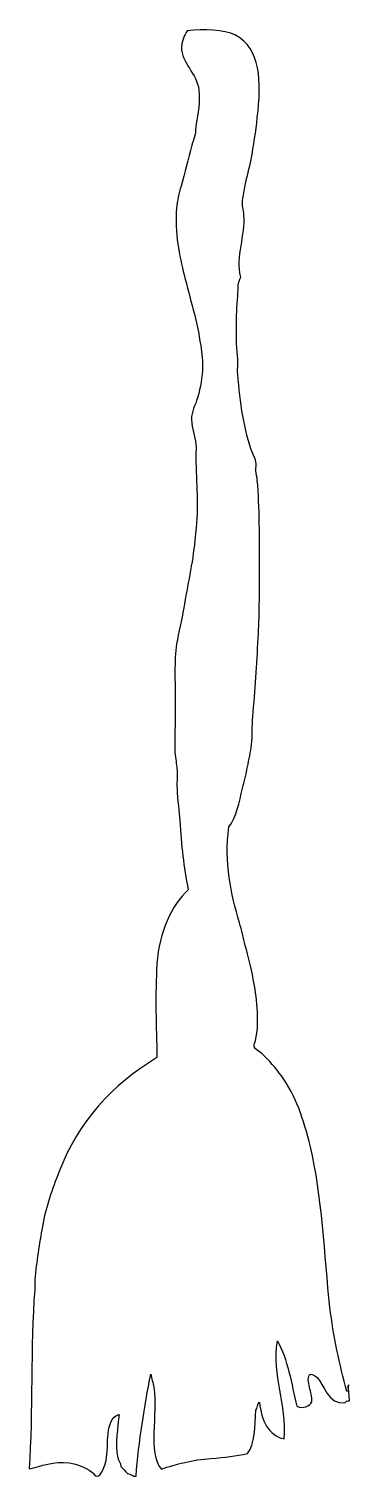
# Model space of a CAD drawing. Header units: centimetres. Extents: x -2.2 to 2.2, y -10.1 to 10.1.
import ezdxf

# ---------------------------------------------------------------- set-up
doc = ezdxf.new("R2010")
doc.units = ezdxf.units.CM
doc.header["$MEASUREMENT"] = 0
doc.layers.add('Layer 1', color=7, linetype='Continuous')

msp = doc.modelspace()

# ---------------------------------------------------------------- linework, layer by layer
at = {"layer": 'Layer 1'}
msp.add_open_spline([(2.19337, -8.89761), (2.23626, -8.8875), (2.18308, -8.81948), (2.21819, -8.80453), (2.21819, -8.80453), (2.21205, -8.88928), (2.22531, -8.95463), (2.23063, -9.02789), (2.23063, -9.02789), (2.18975, -9.01802), (2.1815, -9.04078), (2.16237, -9.05271), (2.16237, -9.05271), (1.93485, -9.08353), (1.87228, -8.79313), (1.77769, -8.69904), (1.77769, -8.69904), (1.76245, -8.68391), (1.70765, -8.65218), (1.69083, -8.6556), (1.69083, -8.6556), (1.6331, -8.6674), (1.66112, -8.77937), (1.6722, -8.83554), (1.6722, -8.83554), (1.68725, -8.91182), (1.71133, -8.95765), (1.70324, -9.0403), (1.70324, -9.0403), (1.67863, -9.09941), (1.58053, -9.14087), (1.49848, -9.10234), (1.49848, -9.10234), (1.42014, -8.78566), (1.36981, -8.44096), (1.22548, -8.19024), (1.22548, -8.19024), (1.15126, -8.67977), (1.36044, -9.07331), (1.31856, -9.55528), (1.31856, -9.55528), (1.09999, -9.50707), (1.0005, -9.29866), (0.97733, -9.04651), (0.97733, -9.04651), (0.93849, -9.06143), (0.95341, -9.13012), (0.92769, -9.15819), (0.92769, -9.15819), (0.90673, -9.37716), (0.92039, -9.63074), (0.80979, -9.76006), (0.80979, -9.76006), (0.64906, -9.79686), (0.49639, -9.8143), (0.30102, -9.8283), (0.30102, -9.8283), (0.04644, -9.84656), (-0.1869, -9.90895), (-0.38772, -9.97723), (-0.38772, -9.97723), (-0.59068, -9.7427), (-0.43154, -9.22393), (-0.49318, -8.83555), (-0.49318, -8.83555), (-0.50353, -8.77044), (-0.52728, -8.71543), (-0.53662, -8.65561), (-0.53662, -8.65561), (-0.62621, -9.10286), (-0.70111, -9.58504), (-0.74138, -10.0765), (-0.74138, -10.0765), (-0.783, -10.08769), (-0.80858, -10.03866), (-0.85928, -10.03927), (-0.85928, -10.03927), (-0.89037, -10.00625), (-0.9208, -9.97257), (-0.95236, -9.94), (-0.95236, -9.94), (-0.95657, -9.89044), (-0.9799, -9.85999), (-0.9958, -9.8221), (-0.9958, -9.8221), (-1.03364, -9.62001), (-0.99556, -9.39718), (-0.97717, -9.21406), (-0.97717, -9.21406), (-1.18696, -9.28468), (-1.1142, -9.64044), (-1.15711, -9.85935), (-1.15711, -9.85935), (-1.17013, -9.92571), (-1.23037, -10.0726), (-1.2812, -10.07652), (-1.2812, -10.07652), (-1.30395, -10.07827), (-1.33211, -10.03741), (-1.36187, -10.01445), (-1.36187, -10.01445), (-1.43492, -9.95812), (-1.56248, -9.9043), (-1.6659, -9.89039), (-1.6659, -9.89039), (-1.90066, -9.85877), (-2.05299, -9.94201), (-2.23052, -9.97104), (-2.23052, -9.97104), (-2.16982, -9.19949), (-2.21671, -8.25625), (-2.14987, -7.48295), (-2.14987, -7.48295), (-2.14585, -7.43649), (-2.15466, -7.37992), (-2.14987, -7.33404), (-2.14987, -7.33404), (-2.12421, -7.08829), (-2.08788, -6.83755), (-2.04438, -6.59569), (-2.04438, -6.59569), (-1.99554, -6.32404), (-1.90391, -6.07078), (-1.8148, -5.83872), (-1.8148, -5.83872), (-1.54196, -5.12808), (-1.07458, -4.61981), (-0.44976, -4.2441), (-0.44976, -4.2441), (-0.45746, -3.81209), (-0.47818, -3.35888), (-0.44976, -2.93489), (-0.44976, -2.93489), (-0.41981, -2.48846), (-0.24873, -2.12836), (-0.01542, -1.90492), (-0.01542, -1.90492), (-0.07784, -1.57961), (-0.11152, -1.29426), (-0.13332, -0.93697), (-0.13332, -0.93697), (-0.14025, -0.82336), (-0.16324, -0.65365), (-0.17055, -0.49644), (-0.17055, -0.49644), (-0.17568, -0.38584), (-0.16229, -0.26845), (-0.17674, -0.16759), (-0.17674, -0.16759), (-0.18574, -0.10488), (-0.20145, -0.01284), (-0.20156, 0.0744), (-0.20156, 0.0744), (-0.20188, 0.28395), (-0.19537, 0.50366), (-0.19537, 0.71969), (-0.19537, 0.71969), (-0.19537, 0.99549), (-0.21249, 1.2837), (-0.17674, 1.52011), (-0.17674, 1.52011), (-0.15155, 1.68667), (-0.10581, 1.85288), (-0.07747, 2.02269), (-0.07747, 2.02269), (-0.02611, 2.33032), (0.0458, 2.64446), (0.07766, 2.95961), (0.07766, 2.95961), (0.0843, 3.02544), (0.09062, 3.08518), (0.09629, 3.13955), (0.09629, 3.13955), (0.1327, 3.48959), (0.09095, 3.83384), (0.09007, 4.17574), (0.09007, 4.17574), (0.09002, 4.20466), (0.09833, 4.23847), (0.09629, 4.26882), (0.09629, 4.26882), (0.08975, 4.3665), (0.04877, 4.48702), (0.03425, 4.59767), (0.03425, 4.59767), (0.01628, 4.73454), (0.0673, 4.80463), (0.10251, 4.91411), (0.10251, 4.91411), (0.14405, 5.04325), (0.17191, 5.17758), (0.18318, 5.32982), (0.18318, 5.32982), (0.19215, 5.45111), (0.17278, 5.57527), (0.15836, 5.67727), (0.15836, 5.67727), (0.10944, 6.02279), (0.00884, 6.33444), (-0.07122, 6.66382), (-0.07122, 6.66382), (-0.13356, 6.92031), (-0.20909, 7.25265), (-0.17668, 7.59452), (-0.17668, 7.59452), (-0.16737, 7.69289), (-0.14244, 7.80092), (-0.11464, 7.89855), (-0.11464, 7.89855), (-0.06156, 8.085), (-0.01569, 8.2782), (0.03427, 8.46939), (0.03427, 8.46939), (0.04639, 8.5158), (0.0675, 8.5607), (0.07771, 8.60589), (0.07771, 8.60589), (0.08946, 8.65799), (0.08641, 8.7145), (0.09634, 8.76721), (0.09634, 8.76721), (0.1219, 8.90307), (0.15002, 9.08198), (0.13357, 9.23878), (0.13357, 9.23878), (0.10928, 9.47032), (-0.11419, 9.61396), (-0.10842, 9.84065), (-0.10842, 9.84065), (-0.10612, 9.93108), (-0.06572, 9.99636), (-0.02777, 10.06401), (-0.02777, 10.06401), (0.20313, 10.0896), (0.4783, 10.08668), (0.64234, 10.00197), (0.64234, 10.00197), (0.99408, 9.82031), (1.00564, 9.35959), (0.94637, 8.8541), (0.94637, 8.8541), (0.92375, 8.66103), (0.89803, 8.46334), (0.85951, 8.27085), (0.85951, 8.27085), (0.83583, 8.15261), (0.80273, 8.03026), (0.77886, 7.91096), (0.77886, 7.91096), (0.76515, 7.84262), (0.75007, 7.76785), (0.74163, 7.69998), (0.74163, 7.69998), (0.73337, 7.6341), (0.75309, 7.57203), (0.76023, 7.49525), (0.76023, 7.49525), (0.78587, 7.22008), (0.64154, 6.91983), (0.71679, 6.63279), (0.71679, 6.63279), (0.67163, 6.55386), (0.68313, 6.48732), (0.67335, 6.3722), (0.67335, 6.3722), (0.64927, 6.08835), (0.64753, 5.77424), (0.67335, 5.48492), (0.67335, 5.48492), (0.67949, 5.41605), (0.66763, 5.34638), (0.67335, 5.28016), (0.67335, 5.28016), (0.70722, 4.88839), (0.76193, 4.49175), (0.87811, 4.18193), (0.87811, 4.18193), (0.89354, 4.14076), (0.92095, 4.09528), (0.92775, 4.05784), (0.92775, 4.05784), (0.93447, 4.02085), (0.92542, 3.9769), (0.92775, 3.93375), (0.92775, 3.93375), (0.93008, 3.89065), (0.94275, 3.84644), (0.94635, 3.80344), (0.94635, 3.80344), (0.97799, 3.42604), (0.97974, 2.98633), (0.97739, 2.55008), (0.97739, 2.55008), (0.9757, 2.23123), (0.97599, 1.90733), (0.95879, 1.60075), (0.95879, 1.60075), (0.93839, 1.23838), (0.91471, 0.86852), (0.88434, 0.50874), (0.88434, 0.50874), (0.87291, 0.37351), (0.87929, 0.25167), (0.86571, 0.11784), (0.86571, 0.11784), (0.85539, 0.01595), (0.82872, -0.09002), (0.80988, -0.19241), (0.80988, -0.19241), (0.79104, -0.29475), (0.76577, -0.39418), (0.74164, -0.49023), (0.74164, -0.49023), (0.69248, -0.68584), (0.65983, -0.88933), (0.54926, -1.03003), (0.54926, -1.03003), (0.48433, -1.52231), (0.57945, -1.96562), (0.69819, -2.36406), (0.69819, -2.36406), (0.72893, -2.46727), (0.74894, -2.57686), (0.77886, -2.6805), (0.77886, -2.6805), (0.82413, -2.83742), (0.8545, -2.9726), (0.89054, -3.15204), (0.89054, -3.15204), (0.93555, -3.37635), (0.9787, -3.71851), (0.92777, -3.97728), (0.92777, -3.97728), (0.91883, -4.02266), (0.8947, -4.06547), (0.90295, -4.09515), (0.90295, -4.09515), (0.90882, -4.11618), (0.97613, -4.15891), (1.00844, -4.18823), (1.00844, -4.18823), (1.11065, -4.28094), (1.20413, -4.39027), (1.28144, -4.49848), (1.28144, -4.49848), (1.48165, -4.7787), (1.58944, -5.09374), (1.68474, -5.48503), (1.68474, -5.48503), (1.84709, -6.15162), (1.8782, -7.00638), (1.95774, -7.72494), (1.95774, -7.72494), (2.00231, -8.1291), (2.09254, -8.51468), (2.19337, -8.89761)], degree=3, knots=[0, 0, 0, 0, 0.01111111, 0.01111111, 0.01111111, 0.01111111, 0.02222222, 0.02222222, 0.02222222, 0.02222222, 0.03333333, 0.03333333, 0.03333333, 0.03333333, 0.04444444, 0.04444444, 0.04444444, 0.04444444, 0.05555556, 0.05555556, 0.05555556, 0.05555556, 0.06666667, 0.06666667, 0.06666667, 0.06666667, 0.07777778, 0.07777778, 0.07777778, 0.07777778, 0.08888889, 0.08888889, 0.08888889, 0.08888889, 0.1, 0.1, 0.1, 0.1, 0.11111111, 0.11111111, 0.11111111, 0.11111111, 0.12222222, 0.12222222, 0.12222222, 0.12222222, 0.13333333, 0.13333333, 0.13333333, 0.13333333, 0.14444444, 0.14444444, 0.14444444, 0.14444444, 0.15555556, 0.15555556, 0.15555556, 0.15555556, 0.16666667, 0.16666667, 0.16666667, 0.16666667, 0.17777778, 0.17777778, 0.17777778, 0.17777778, 0.18888889, 0.18888889, 0.18888889, 0.18888889, 0.2, 0.2, 0.2, 0.2, 0.21111111, 0.21111111, 0.21111111, 0.21111111, 0.22222222, 0.22222222, 0.22222222, 0.22222222, 0.23333333, 0.23333333, 0.23333333, 0.23333333, 0.24444444, 0.24444444, 0.24444444, 0.24444444, 0.25555556, 0.25555556, 0.25555556, 0.25555556, 0.26666667, 0.26666667, 0.26666667, 0.26666667, 0.27777778, 0.27777778, 0.27777778, 0.27777778, 0.28888889, 0.28888889, 0.28888889, 0.28888889, 0.3, 0.3, 0.3, 0.3, 0.31111111, 0.31111111, 0.31111111, 0.31111111, 0.32222222, 0.32222222, 0.32222222, 0.32222222, 0.33333333, 0.33333333, 0.33333333, 0.33333333, 0.34444444, 0.34444444, 0.34444444, 0.34444444, 0.35555556, 0.35555556, 0.35555556, 0.35555556, 0.36666667, 0.36666667, 0.36666667, 0.36666667, 0.37777778, 0.37777778, 0.37777778, 0.37777778, 0.38888889, 0.38888889, 0.38888889, 0.38888889, 0.4, 0.4, 0.4, 0.4, 0.41111111, 0.41111111, 0.41111111, 0.41111111, 0.42222222, 0.42222222, 0.42222222, 0.42222222, 0.43333333, 0.43333333, 0.43333333, 0.43333333, 0.44444444, 0.44444444, 0.44444444, 0.44444444, 0.45555556, 0.45555556, 0.45555556, 0.45555556, 0.46666667, 0.46666667, 0.46666667, 0.46666667, 0.47777778, 0.47777778, 0.47777778, 0.47777778, 0.48888889, 0.48888889, 0.48888889, 0.48888889, 0.5, 0.5, 0.5, 0.5, 0.51111111, 0.51111111, 0.51111111, 0.51111111, 0.52222222, 0.52222222, 0.52222222, 0.52222222, 0.53333333, 0.53333333, 0.53333333, 0.53333333, 0.54444444, 0.54444444, 0.54444444, 0.54444444, 0.55555556, 0.55555556, 0.55555556, 0.55555556, 0.56666667, 0.56666667, 0.56666667, 0.56666667, 0.57777778, 0.57777778, 0.57777778, 0.57777778, 0.58888889, 0.58888889, 0.58888889, 0.58888889, 0.6, 0.6, 0.6, 0.6, 0.61111111, 0.61111111, 0.61111111, 0.61111111, 0.62222222, 0.62222222, 0.62222222, 0.62222222, 0.63333333, 0.63333333, 0.63333333, 0.63333333, 0.64444444, 0.64444444, 0.64444444, 0.64444444, 0.65555556, 0.65555556, 0.65555556, 0.65555556, 0.66666667, 0.66666667, 0.66666667, 0.66666667, 0.67777778, 0.67777778, 0.67777778, 0.67777778, 0.68888889, 0.68888889, 0.68888889, 0.68888889, 0.7, 0.7, 0.7, 0.7, 0.71111111, 0.71111111, 0.71111111, 0.71111111, 0.72222222, 0.72222222, 0.72222222, 0.72222222, 0.73333333, 0.73333333, 0.73333333, 0.73333333, 0.74444444, 0.74444444, 0.74444444, 0.74444444, 0.75555556, 0.75555556, 0.75555556, 0.75555556, 0.76666667, 0.76666667, 0.76666667, 0.76666667, 0.77777778, 0.77777778, 0.77777778, 0.77777778, 0.78888889, 0.78888889, 0.78888889, 0.78888889, 0.8, 0.8, 0.8, 0.8, 0.81111111, 0.81111111, 0.81111111, 0.81111111, 0.82222222, 0.82222222, 0.82222222, 0.82222222, 0.83333333, 0.83333333, 0.83333333, 0.83333333, 0.84444444, 0.84444444, 0.84444444, 0.84444444, 0.85555556, 0.85555556, 0.85555556, 0.85555556, 0.86666667, 0.86666667, 0.86666667, 0.86666667, 0.87777778, 0.87777778, 0.87777778, 0.87777778, 0.88888889, 0.88888889, 0.88888889, 0.88888889, 0.9, 0.9, 0.9, 0.9, 0.91111111, 0.91111111, 0.91111111, 0.91111111, 0.92222222, 0.92222222, 0.92222222, 0.92222222, 0.93333333, 0.93333333, 0.93333333, 0.93333333, 0.94444444, 0.94444444, 0.94444444, 0.94444444, 0.95555556, 0.95555556, 0.95555556, 0.95555556, 0.96666667, 0.96666667, 0.96666667, 0.96666667, 0.97777778, 0.97777778, 0.97777778, 0.97777778, 1, 1, 1, 1], dxfattribs=at)

doc.saveas('drawing.dxf')
